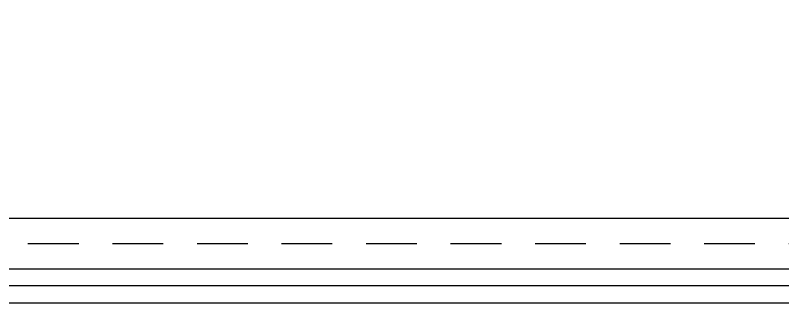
# Model space of a CAD drawing. Header units: millimetres. Extents: x 35054840 to 35483341, y -1288013 to -991013.
# Drawn here: x 35306549 to 35308818, y -1227543 to -1226693 of the extents above; entities that cross this region are included whole.
import ezdxf

# ---------------------------------------------------------------- set-up
doc = ezdxf.new("R2010")
doc.units = ezdxf.units.MM
doc.header["$LTSCALE"] = 1000
doc.header["$MEASUREMENT"] = 0
doc.linetypes.add('HID', pattern=[2.5, 1.5, -1])
doc.layers.get('0').update_dxf_attribs({"linetype": 'CONTINUOUS'})
for name, color, linetype in [('cen', 1, 'CONTINUOUS'), ('con', 2, 'CONTINUOUS'), ('INS', 9, 'BATTING'), ('wire-meshes', 1, 'CONTINUOUS'), ('초평탄', 4, 'CONTINUOUS')]:
    doc.layers.add(name, color=color, linetype=linetype)
doc.linetypes.add('BATTING', pattern='A,0.0001,-0.1,[134,ltypeshp.shx,S=0.1,R=0,X=-0.1,Y=0],-0.2,[134,ltypeshp.shx,S=0.1,R=180,X=0.1,Y=0],-0.1', length=0.4001)

# ---------------------------------------------------------------- blocks, each defined once
blk = doc.blocks.new('sdfsgdfdfg')
at = {"layer": 'cen', "ltscale": 5}
blk.add_line((34536434.6, -300708.7), (34739301.6, -300708.7), dxfattribs=at)
blk = doc.blocks.new('종단면도_1~2층')
at = {"layer": 'con', "ltscale": 0.1}
blk.add_lwpolyline([(34812336.3, -1226693), (34812336.3, -1227543), (34890611.3, -1227543), (34890611.3, -1227293)], dxfattribs=at)
at = {"layer": '초평탄', "ltscale": 0.1}
blk.add_lwpolyline([(34812336.1, -1227293), (34890611.3, -1227293)], dxfattribs=at)

msp = doc.modelspace()

# ---------------------------------------------------------------- linework, layer by layer
at = {"layer": 'INS', "ltscale": 0.12, "elevation": 1}
msp.add_lwpolyline([(35310611.3, -1227493), (35232336.3, -1227493)], dxfattribs=at)
at = {"layer": 'wire-meshes', "linetype": 'HID', "ltscale": 0.1}
msp.add_line((35232336.3, -1227368, 1), (35310611.3, -1227368, 2), dxfattribs=at)
at = {"layer": '초평탄', "ltscale": 0.1, "elevation": 1}
msp.add_lwpolyline([(35232336.3, -1227443), (35310611.3, -1227443)], dxfattribs=at)

# ---------------------------------------------------------------- block references
for name, p in [('sdfsgdfdfg', (642087, -926584.2, 1)), ('종단면도_1~2층', (420000, 0, 1))]:
    msp.add_blockref(name, p)

doc.saveas('drawing.dxf')
